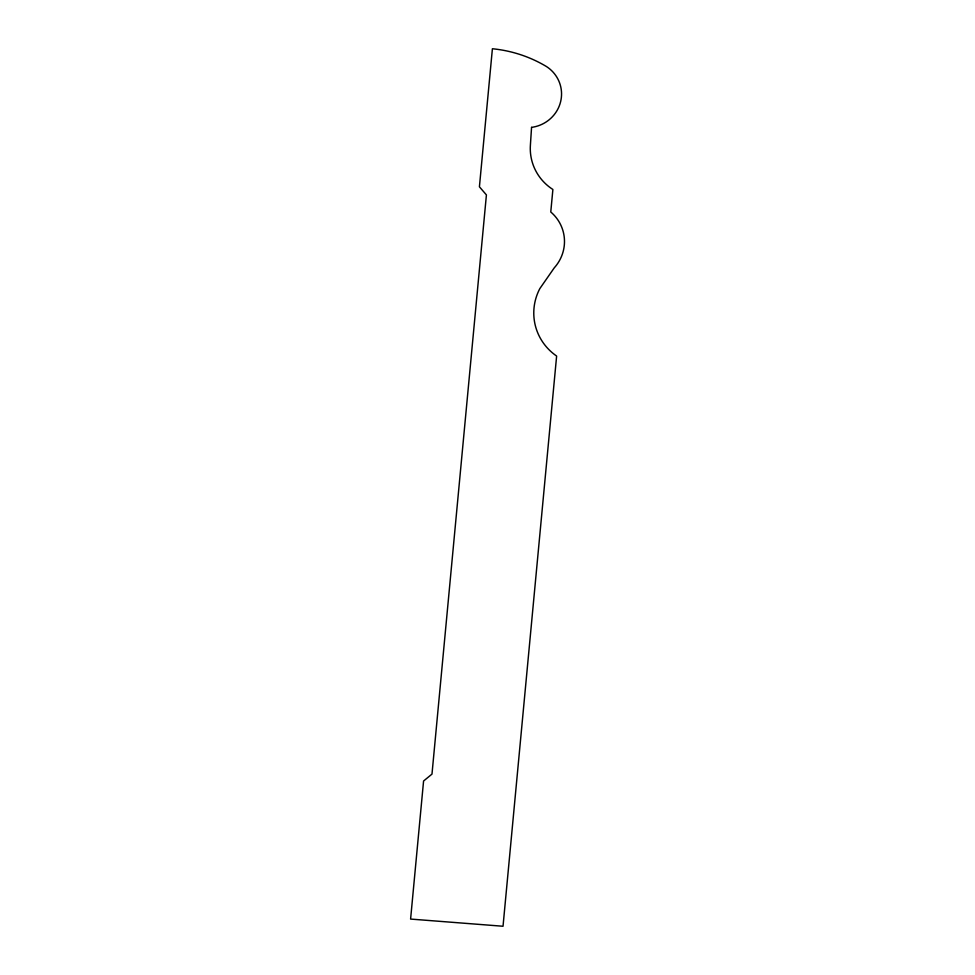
<?xml version="1.0" encoding="UTF-8"?>
<svg xmlns="http://www.w3.org/2000/svg" width="975" height="975" viewBox="0 0 975 975"><rect width="100%" height="100%" fill="white"/><g stroke="black" fill="none" stroke-linecap="round" stroke-linejoin="round"><path stroke-width="1.46" d="M531.558 127.372L530.4 145.117A51.041 49.542 -11.6 0 0 552.886 189.479L550.765 211.989A40.743 39.548 -11.6 0 1 554.251 267.857L539.833 288.6A54.807 53.198 -11.6 0 0 556.628 356.046L503.027 926.25L410.597 919.072L423.577 781.012L431.986 774.101L486.415 194.915L479.42 186.81L492.399 48.75A128.676 124.91 -11.6 0 1 546.548 66.593A34.271 33.26 -11.6 0 1 560.601 101.778A34.271 33.26 -11.6 0 1 531.558 127.372"/></g></svg>
